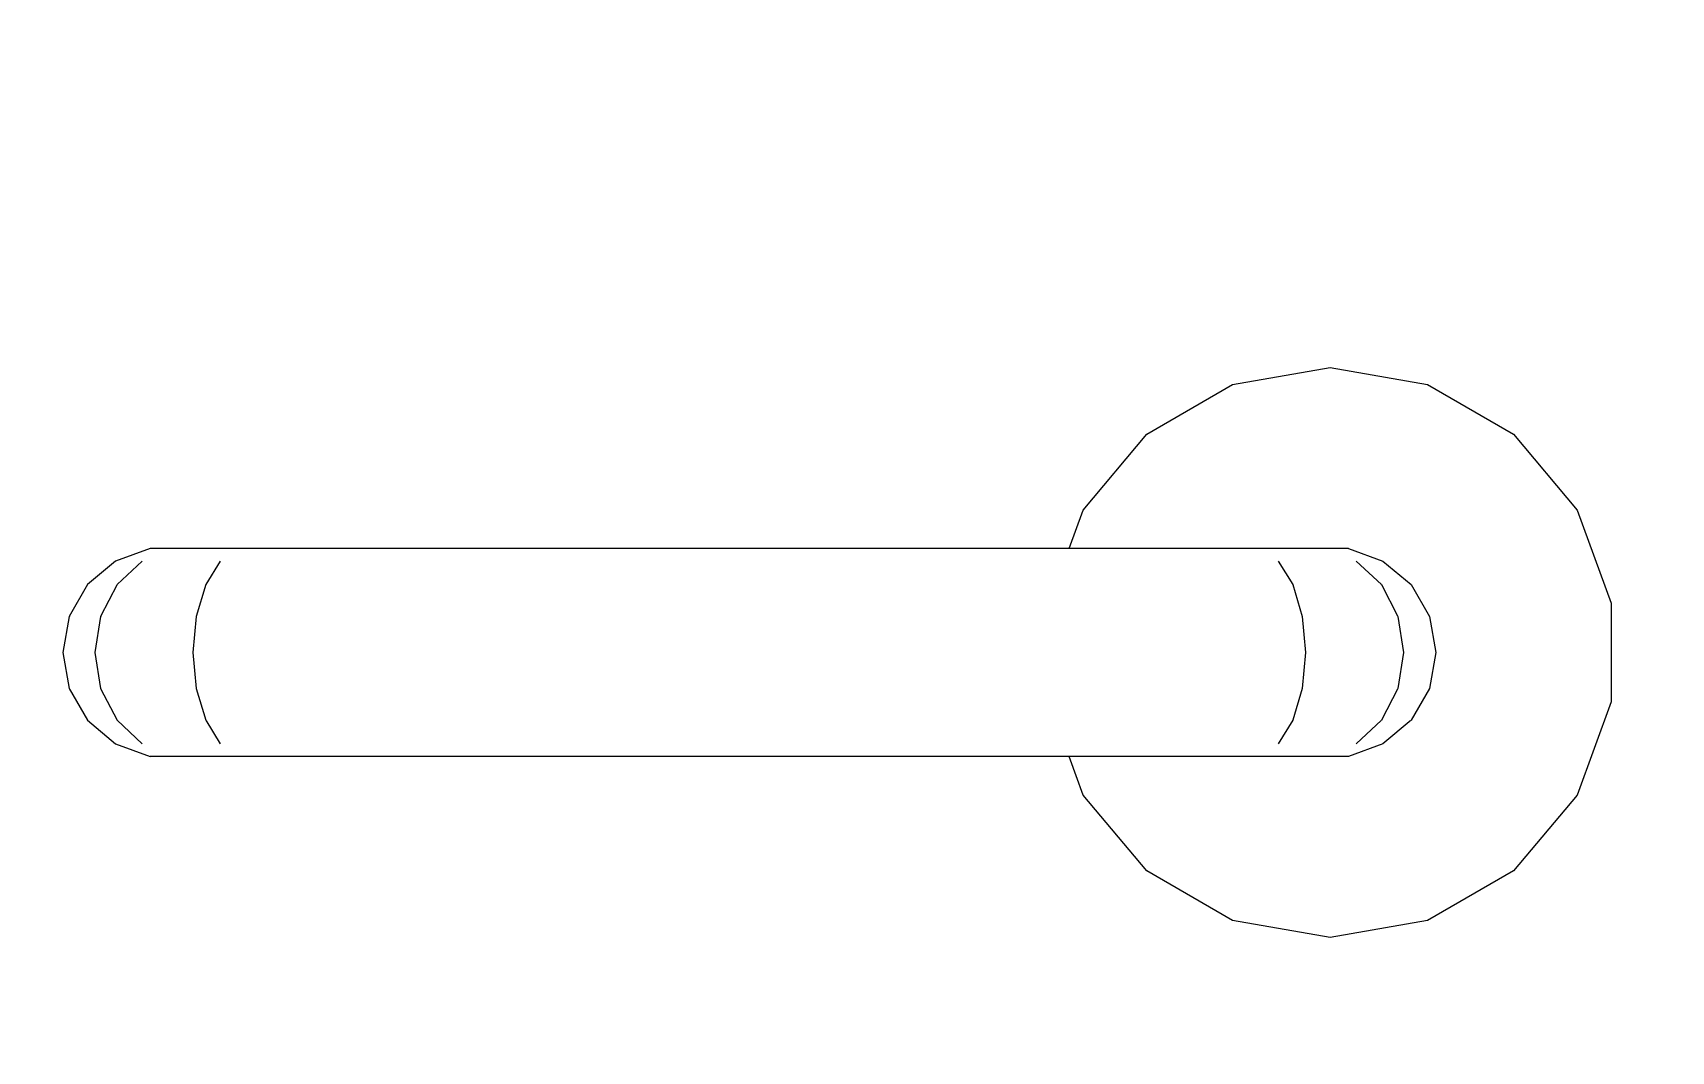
# Model space of a CAD drawing. Header units: millimetres. Extents: x -15634 to 67596, y -3027 to 55843.
# Drawn here: x 23143.5 to 23298.7, y 47957.8 to 48054.3 of the extents above; entities that cross this region are included whole.
import ezdxf

# ---------------------------------------------------------------- set-up
doc = ezdxf.new("R2010")
doc.units = ezdxf.units.MM
doc.header["$MEASUREMENT"] = 0
doc.set_wipeout_variables(frame=1)
doc.linetypes.add('Wipeout_Contour', pattern=[1000, 0, -1000])
doc.layers.add('Dimensioning - General', color=7, linetype='Continuous')
doc.layers.add('Structural - Bearing', color=7, linetype='Continuous')
for name, color, linetype, lineweight, true_color in [('Dimensioning - General_Pen_No__61', 7, 'Continuous', 20, 0x6a6a6a), ('Dimensioning - General_Pen_No__88', 7, 'Continuous', 20, 0xfd4435), ('Structural - Bearing_Pen_No__82', 7, 'Continuous', 20, 0xaaaaaa)]:
    doc.layers.add(name, color=color, linetype=linetype, lineweight=lineweight, true_color=true_color)
doc.styles.add('GENERATED_STYLE_6', font='calibril.ttf')
doc.dimstyles.new('GENERATED_STYLE__3', dxfattribs={"dimtxt": 195.999997, "dimasz": 106.4, "dimexe": 0.18, "dimexo": 0.0625, "dimgap": 0.09, "dimtad": 1, "dimdec": 0, "dimlfac": 0.1, "dimzin": 0, "dimdsep": 46, "dimtxsty": 'GENERATED_STYLE_6', "dimblk": 'ARROWHEAD_2', "dimblk1": 'ARROWHEAD_2', "dimblk2": 'ARROWHEAD_2', "dimcen": 0.09, "dimse1": 1, "dimse2": 1, "dimclrd": 256, "dimclre": 256, "dimclrt": 256, "dimadec": 0, "dimazin": 0, "dimtfac": 1, "dimtdec": 4, "dimtmove": 0, "dimatfit": 3, "dimfxl": 1, "dimtolj": 1, "dimtzin": 0, "dimarcsym": 0})

# ---------------------------------------------------------------- blocks, each defined once
blk = doc.blocks.new('*D67')
at = {"layer": 'Dimensioning - General_Pen_No__61', "color": 251, "linetype": 'Continuous', "lineweight": 20, "true_color": 0x6a6a6a, "transparency": 16777216}
for p, q in [((27454.43, 49636.02), (27594.43, 49555.19)), ((27629.43, 49595.6), (27419.43, 49595.6)), ((27524.43, 46895.6), (27524.43, 49595.6)), ((27454.43, 46936.02), (27594.43, 46855.19)), ((27629.43, 46895.6), (27419.43, 46895.6))]:
    blk.add_line(p, q, dxfattribs=at)
at = {"layer": 'Dimensioning - General_Pen_No__88', "color": 20, "lineweight": 20, "true_color": 0xfd4435, "transparency": 16777216, "char_height": 196, "attachment_point": 7, "rotation": 90, "style": 'GENERATED_STYLE_6'}
for s, insert in [('\\A1;{\\pql;\\fCalibri Light|b0|i0|c0|p34;20}', (27485.23, 49237.36)), ('\\A1;{\\pql;\\fCalibri Light|b0|i0|c0|p34;270}', (27485.23, 48007.27))]:
    blk.add_mtext(s, dxfattribs=dict(at, insert=insert))
blk = doc.blocks.new('ARROWHEAD_2')
at = {"color": 0, "linetype": 'Continuous', "lineweight": 0}
for p, q in [((-0.3781, -0.655), (0.3781, 0.655)), ((0, 0), (-1, 0))]:
    blk.add_line(p, q, dxfattribs=at)
blk = doc.blocks.new('*D115')
at = {"layer": 'Dimensioning - General_Pen_No__61', "color": 251, "linetype": 'Continuous', "lineweight": 20, "true_color": 0x6a6a6a, "transparency": 16777216}
for p, q in [((28004.43, 49636.02), (28144.43, 49555.19)), ((28179.43, 49595.6), (27969.43, 49595.6)), ((28074.43, 46895.6), (28074.43, 49595.6)), ((28004.43, 46936.02), (28144.43, 46855.19)), ((28179.43, 46895.6), (27969.43, 46895.6))]:
    blk.add_line(p, q, dxfattribs=at)
at = {"layer": 'Dimensioning - General_Pen_No__88', "color": 20, "lineweight": 20, "true_color": 0xfd4435, "transparency": 16777216, "char_height": 196, "attachment_point": 7, "rotation": 90, "style": 'GENERATED_STYLE_6'}
for s, insert in [('\\A1;{\\pql;\\fCalibri Light|b0|i0|c0|p34;20}', (28035.23, 49237.36)), ('\\A1;{\\pql;\\fCalibri Light|b0|i0|c0|p34;270}', (28035.23, 48007.27))]:
    blk.add_mtext(s, dxfattribs=dict(at, insert=insert))
blk = doc.blocks.new('*D136')
at = {"layer": 'Dimensioning - General_Pen_No__61', "color": 251, "linetype": 'Continuous', "lineweight": 20, "true_color": 0x6a6a6a, "transparency": 16777216}
for p, q in [((28554.43, 49836.02), (28694.43, 49755.19)), ((28729.43, 49795.6), (28519.43, 49795.6)), ((28624.43, 46895.6), (28624.43, 49795.6)), ((28554.43, 46936.02), (28694.43, 46855.19)), ((28729.43, 46895.6), (28519.43, 46895.6))]:
    blk.add_line(p, q, dxfattribs=at)
at = {"layer": 'Dimensioning - General_Pen_No__88', "color": 20, "lineweight": 20, "true_color": 0xfd4435, "transparency": 16777216, "insert": (28585.23, 48107.27), "char_height": 196, "attachment_point": 7, "rotation": 90, "style": 'GENERATED_STYLE_6'}
blk.add_mtext('\\A1;{\\pql;\\fCalibri Light|b0|i0|c0|p34;290}', dxfattribs=at)
blk = doc.blocks.new('*D163')
at = {"layer": 'Dimensioning - General_Pen_No__61', "color": 251, "linetype": 'Continuous', "lineweight": 20, "true_color": 0x6a6a6a, "transparency": 16777216}
for p, q in [((34964.93, 49636.02), (35104.93, 49555.19)), ((35139.93, 49595.6), (34929.93, 49595.6)), ((35034.93, 46895.6), (35034.93, 49595.6)), ((34964.93, 46936.02), (35104.93, 46855.19)), ((35139.93, 46895.6), (34929.93, 46895.6))]:
    blk.add_line(p, q, dxfattribs=at)
at = {"layer": 'Dimensioning - General_Pen_No__88', "color": 20, "lineweight": 20, "true_color": 0xfd4435, "transparency": 16777216, "char_height": 196, "attachment_point": 7, "rotation": 90, "style": 'GENERATED_STYLE_6'}
for s, insert in [('\\A1;{\\pql;\\fCalibri Light|b0|i0|c0|p34;20}', (34995.73, 49237.36)), ('\\A1;{\\pql;\\fCalibri Light|b0|i0|c0|p34;270}', (34995.73, 48007.27))]:
    blk.add_mtext(s, dxfattribs=dict(at, insert=insert))
blk = doc.blocks.new('*D211')
at = {"layer": 'Dimensioning - General_Pen_No__61', "color": 251, "linetype": 'Continuous', "lineweight": 20, "true_color": 0x6a6a6a, "transparency": 16777216}
for p, q in [((35514.93, 49636.02), (35654.93, 49555.19)), ((35689.93, 49595.6), (35479.93, 49595.6)), ((35584.93, 46895.6), (35584.93, 49595.6)), ((35514.93, 46936.02), (35654.93, 46855.19)), ((35689.93, 46895.6), (35479.93, 46895.6))]:
    blk.add_line(p, q, dxfattribs=at)
at = {"layer": 'Dimensioning - General_Pen_No__88', "color": 20, "lineweight": 20, "true_color": 0xfd4435, "transparency": 16777216, "char_height": 196, "attachment_point": 7, "rotation": 90, "style": 'GENERATED_STYLE_6'}
for s, insert in [('\\A1;{\\pql;\\fCalibri Light|b0|i0|c0|p34;20}', (35545.73, 49237.36)), ('\\A1;{\\pql;\\fCalibri Light|b0|i0|c0|p34;270}', (35545.73, 48007.27))]:
    blk.add_mtext(s, dxfattribs=dict(at, insert=insert))
blk = doc.blocks.new('*D232')
at = {"layer": 'Dimensioning - General_Pen_No__61', "color": 251, "linetype": 'Continuous', "lineweight": 20, "true_color": 0x6a6a6a, "transparency": 16777216}
for p, q in [((36064.93, 49836.02), (36204.93, 49755.19)), ((36239.93, 49795.6), (36029.93, 49795.6)), ((36134.93, 46895.6), (36134.93, 49795.6)), ((36064.93, 46936.02), (36204.93, 46855.19)), ((36239.93, 46895.6), (36029.93, 46895.6))]:
    blk.add_line(p, q, dxfattribs=at)
at = {"layer": 'Dimensioning - General_Pen_No__88', "color": 20, "lineweight": 20, "true_color": 0xfd4435, "transparency": 16777216, "insert": (36095.73, 48107.27), "char_height": 196, "attachment_point": 7, "rotation": 90, "style": 'GENERATED_STYLE_6'}
blk.add_mtext('\\A1;{\\pql;\\fCalibri Light|b0|i0|c0|p34;290}', dxfattribs=at)

msp = doc.modelspace()

# ---------------------------------------------------------------- wipeouts: each hides what was drawn before it
at = {"color": 254, "linetype": 'Wipeout_Contour', "lineweight": 0, "ltscale": 1440142.297982845}
msp.add_wipeout([(23241.66, 48005.45), (23268.1, 48005.45), (23271.37, 48004.26), (23274.03, 48002.03), (23275.76, 47999.02), (23276.37, 47995.6), (23275.76, 47992.18), (23274.03, 47989.18), (23271.37, 47986.94), (23268.1, 47985.76), (23241.66, 47985.76), (23242.98, 47982.1), (23249.01, 47974.92), (23257.13, 47970.23), (23266.37, 47968.6), (23275.6, 47970.23), (23283.72, 47974.92), (23289.75, 47982.1), (23292.96, 47990.92), (23292.96, 48000.29), (23289.75, 48009.1), (23283.72, 48016.29), (23275.6, 48020.98), (23266.37, 48022.6), (23257.13, 48020.98), (23249.01, 48016.29), (23242.98, 48009.1)], dxfattribs=at).dxf.layer = 'Structural - Bearing'

# ---------------------------------------------------------------- next in the draw order: linework, layer by layer
at = {"layer": 'Structural - Bearing_Pen_No__82', "color": 253, "linetype": 'Continuous', "lineweight": 20, "true_color": 0xaaaaaa}
for p, q in [((23257.13, 48020.98), (23266.37, 48022.6)), ((23266.37, 48022.6), (23275.6, 48020.98)), ((23249.01, 48016.29), (23257.13, 48020.98)), ((23275.6, 48020.98), (23283.72, 48016.29)), ((23242.98, 48009.1), (23249.01, 48016.29)), ((23283.72, 48016.29), (23289.75, 48009.1)), ((23289.75, 48009.1), (23292.96, 48000.29)), ((23292.96, 48000.29), (23292.96, 47990.92)), ((23292.96, 47990.92), (23289.75, 47982.1)), ((23249.01, 47974.92), (23242.98, 47982.1)), ((23289.75, 47982.1), (23283.72, 47974.92)), ((23257.13, 47970.23), (23249.01, 47974.92)), ((23283.72, 47974.92), (23275.6, 47970.23)), ((23266.37, 47968.6), (23257.13, 47970.23)), ((23275.6, 47970.23), (23266.37, 47968.6))]:
    msp.add_line(p, q, dxfattribs=at)

# ---------------------------------------------------------------- next in the draw order: wipeouts: each hides what was drawn before it
at = {"color": 254, "linetype": 'Wipeout_Contour', "lineweight": 0, "ltscale": 213387.642734}
msp.add_wipeout([(23265.91, 48005.45), (23268.84, 48004.26), (23271.37, 48004.26), (23268.1, 48005.45)], dxfattribs=at).dxf.layer = 'Structural - Bearing'
at = {"color": 254, "linetype": 'Wipeout_Contour', "lineweight": 0, "ltscale": 213358.635019}
msp.add_wipeout([(23273.32, 47995.6), (23272.78, 47992.18), (23275.76, 47992.18), (23276.37, 47995.6)], dxfattribs=at).dxf.layer = 'Structural - Bearing'

# ---------------------------------------------------------------- next in the draw order: wipeouts: each hides what was drawn before it
at = {"color": 254, "linetype": 'Wipeout_Contour', "lineweight": 0, "ltscale": 213386.384384}
msp.add_wipeout([(23268.84, 48004.26), (23271.23, 48002.03), (23274.03, 48002.03), (23271.37, 48004.26)], dxfattribs=at).dxf.layer = 'Structural - Bearing'
at = {"color": 254, "linetype": 'Wipeout_Contour', "lineweight": 0, "ltscale": 213345.141229}
msp.add_wipeout([(23272.78, 47992.18), (23271.23, 47989.18), (23274.03, 47989.18), (23275.76, 47992.18)], dxfattribs=at).dxf.layer = 'Structural - Bearing'

# ---------------------------------------------------------------- next in the draw order: wipeouts: each hides what was drawn before it
at = {"color": 254, "linetype": 'Wipeout_Contour', "lineweight": 0, "ltscale": 213379.716105}
msp.add_wipeout([(23259.77, 48005.45), (23261.46, 48004.26), (23268.84, 48004.26), (23265.91, 48005.45)], dxfattribs=at).dxf.layer = 'Structural - Bearing'
at = {"color": 254, "linetype": 'Wipeout_Contour', "lineweight": 0, "ltscale": 213380.586223}
msp.add_wipeout([(23271.23, 48002.03), (23272.78, 47999.02), (23275.76, 47999.02), (23274.03, 48002.03)], dxfattribs=at).dxf.layer = 'Structural - Bearing'
at = {"color": 254, "linetype": 'Wipeout_Contour', "lineweight": 0, "ltscale": 213332.078606}
msp.add_wipeout([(23271.23, 47989.18), (23268.84, 47986.94), (23271.37, 47986.94), (23274.03, 47989.18)], dxfattribs=at).dxf.layer = 'Structural - Bearing'

# ---------------------------------------------------------------- next in the draw order: linework, layer by layer
at = {"layer": 'Structural - Bearing_Pen_No__82', "color": 253, "linetype": 'Continuous', "lineweight": 20, "true_color": 0xaaaaaa}
msp.add_line((23268.1, 48005.45), (23265.91, 48005.45), dxfattribs=at)

# ---------------------------------------------------------------- next in the draw order: wipeouts: each hides what was drawn before it
at = {"color": 254, "linetype": 'Wipeout_Contour', "lineweight": 0, "ltscale": 213377.199979}
msp.add_wipeout([(23268.84, 48004.26), (23261.46, 48004.26), (23262.83, 48002.03), (23271.23, 48002.03)], dxfattribs=at).dxf.layer = 'Structural - Bearing'
at = {"color": 254, "linetype": 'Wipeout_Contour', "lineweight": 0, "ltscale": 213370.944828}
msp.add_wipeout([(23275.76, 47999.02), (23272.78, 47999.02), (23273.32, 47995.6), (23276.37, 47995.6)], dxfattribs=at).dxf.layer = 'Structural - Bearing'
at = {"color": 254, "linetype": 'Wipeout_Contour', "lineweight": 0, "ltscale": 213321.025354}
msp.add_wipeout([(23268.84, 47986.94), (23265.91, 47985.76), (23268.1, 47985.76), (23271.37, 47986.94)], dxfattribs=at).dxf.layer = 'Structural - Bearing'

# ---------------------------------------------------------------- next in the draw order: linework, layer by layer
at = {"layer": 'Structural - Bearing_Pen_No__82', "color": 253, "linetype": 'Continuous', "lineweight": 20, "true_color": 0xaaaaaa}
for p, q in [((23268.1, 48005.45), (23271.37, 48004.26)), ((23275.76, 47999.02), (23276.37, 47995.6)), ((23276.37, 47995.6), (23275.76, 47992.18))]:
    msp.add_line(p, q, dxfattribs=at)

# ---------------------------------------------------------------- next in the draw order: wipeouts: each hides what was drawn before it
at = {"color": 254, "linetype": 'Wipeout_Contour', "lineweight": 0, "ltscale": 213366.136851}
msp.add_wipeout([(23259.77, 48005.45), (23251.6, 48005.45), (23252.03, 48004.26), (23261.46, 48004.26)], dxfattribs=at).dxf.layer = 'Structural - Bearing'
at = {"color": 254, "linetype": 'Wipeout_Contour', "lineweight": 0, "ltscale": 213370.46543}
msp.add_wipeout([(23271.23, 48002.03), (23262.83, 48002.03), (23263.73, 47999.02), (23272.78, 47999.02)], dxfattribs=at).dxf.layer = 'Structural - Bearing'
at = {"color": 254, "linetype": 'Wipeout_Contour', "lineweight": 0, "ltscale": 213348.011672}
msp.add_wipeout([(23264.04, 47995.6), (23263.73, 47992.18), (23272.78, 47992.18), (23273.32, 47995.6)], dxfattribs=at).dxf.layer = 'Structural - Bearing'

# ---------------------------------------------------------------- next in the draw order: linework, layer by layer
at = {"layer": 'Structural - Bearing_Pen_No__82', "color": 253, "linetype": 'Continuous', "lineweight": 20, "true_color": 0xaaaaaa}
for p, q in [((23265.91, 48005.45), (23259.77, 48005.45)), ((23268.84, 48004.26), (23271.23, 48002.03)), ((23271.37, 48004.26), (23274.03, 48002.03)), ((23275.76, 47992.18), (23274.03, 47989.18))]:
    msp.add_line(p, q, dxfattribs=at)

# ---------------------------------------------------------------- next in the draw order: wipeouts: each hides what was drawn before it
at = {"color": 254, "linetype": 'Wipeout_Contour', "lineweight": 0, "ltscale": 213361.643759}
msp.add_wipeout([(23261.46, 48004.26), (23252.03, 48004.26), (23252.38, 48002.03), (23262.83, 48002.03)], dxfattribs=at).dxf.layer = 'Structural - Bearing'
at = {"color": 254, "linetype": 'Wipeout_Contour', "lineweight": 0, "ltscale": 213360.322089}
msp.add_wipeout([(23272.78, 47999.02), (23263.73, 47999.02), (23264.04, 47995.6), (23273.32, 47995.6)], dxfattribs=at).dxf.layer = 'Structural - Bearing'
at = {"color": 254, "linetype": 'Wipeout_Contour', "lineweight": 0, "ltscale": 213335.01877}
msp.add_wipeout([(23263.73, 47992.18), (23262.83, 47989.18), (23271.23, 47989.18), (23272.78, 47992.18)], dxfattribs=at).dxf.layer = 'Structural - Bearing'

# ---------------------------------------------------------------- next in the draw order: linework, layer by layer
at = {"layer": 'Structural - Bearing_Pen_No__82', "color": 253, "linetype": 'Continuous', "lineweight": 20, "true_color": 0xaaaaaa}
for p, q in [((23271.23, 48002.03), (23272.78, 47999.02)), ((23274.03, 48002.03), (23275.76, 47999.02)), ((23272.78, 47999.02), (23273.32, 47995.6)), ((23273.32, 47995.6), (23272.78, 47992.18))]:
    msp.add_line(p, q, dxfattribs=at)

# ---------------------------------------------------------------- next in the draw order: wipeouts: each hides what was drawn before it
at = {"color": 254, "linetype": 'Wipeout_Contour', "lineweight": 0, "ltscale": 213287.986119}
msp.add_wipeout([(23251.6, 48005.45), (23171.14, 48005.45), (23170.71, 48004.26), (23252.03, 48004.26)], dxfattribs=at).dxf.layer = 'Structural - Bearing'
at = {"color": 254, "linetype": 'Wipeout_Contour', "lineweight": 0, "ltscale": 213353.441614}
msp.add_wipeout([(23262.83, 48002.03), (23252.38, 48002.03), (23252.6, 47999.02), (23263.73, 47999.02)], dxfattribs=at).dxf.layer = 'Structural - Bearing'
at = {"color": 254, "linetype": 'Wipeout_Contour', "lineweight": 0, "ltscale": 213330.206654}
msp.add_wipeout([(23264.04, 47995.6), (23252.68, 47995.6), (23252.6, 47992.18), (23263.73, 47992.18)], dxfattribs=at).dxf.layer = 'Structural - Bearing'
at = {"color": 254, "linetype": 'Wipeout_Contour', "lineweight": 0, "ltscale": 213322.89188}
msp.add_wipeout([(23262.83, 47989.18), (23261.46, 47986.94), (23268.84, 47986.94), (23271.23, 47989.18)], dxfattribs=at).dxf.layer = 'Structural - Bearing'

# ---------------------------------------------------------------- next in the draw order: linework, layer by layer
at = {"layer": 'Structural - Bearing_Pen_No__82', "color": 253, "linetype": 'Continuous', "lineweight": 20, "true_color": 0xaaaaaa}
for p, q in [((23241.66, 48005.45), (23242.98, 48009.1)), ((23259.77, 48005.45), (23251.6, 48005.45)), ((23261.46, 48004.26), (23262.83, 48002.03)), ((23272.78, 47992.18), (23271.23, 47989.18)), ((23274.03, 47989.18), (23271.37, 47986.94))]:
    msp.add_line(p, q, dxfattribs=at)

# ---------------------------------------------------------------- next in the draw order: wipeouts: each hides what was drawn before it
at = {"color": 254, "linetype": 'Wipeout_Contour', "lineweight": 0, "ltscale": 213281.8288}
msp.add_wipeout([(23252.03, 48004.26), (23170.71, 48004.26), (23170.36, 48002.03), (23252.38, 48002.03)], dxfattribs=at).dxf.layer = 'Structural - Bearing'
at = {"color": 254, "linetype": 'Wipeout_Contour', "lineweight": 0, "ltscale": 213342.518086}
msp.add_wipeout([(23263.73, 47999.02), (23252.6, 47999.02), (23252.68, 47995.6), (23264.04, 47995.6)], dxfattribs=at).dxf.layer = 'Structural - Bearing'
at = {"color": 254, "linetype": 'Wipeout_Contour', "lineweight": 0, "ltscale": 213317.992153}
msp.add_wipeout([(23263.73, 47992.18), (23252.6, 47992.18), (23252.38, 47989.18), (23262.83, 47989.18)], dxfattribs=at).dxf.layer = 'Structural - Bearing'
at = {"color": 254, "linetype": 'Wipeout_Contour', "lineweight": 0, "ltscale": 213313.096259}
msp.add_wipeout([(23261.46, 47986.94), (23259.77, 47985.76), (23265.91, 47985.76), (23268.84, 47986.94)], dxfattribs=at).dxf.layer = 'Structural - Bearing'

# ---------------------------------------------------------------- next in the draw order: linework, layer by layer
at = {"layer": 'Structural - Bearing_Pen_No__82', "color": 253, "linetype": 'Continuous', "lineweight": 20, "true_color": 0xaaaaaa}
for p, q in [((23262.83, 48002.03), (23263.73, 47999.02)), ((23263.73, 47999.02), (23264.04, 47995.6)), ((23264.04, 47995.6), (23263.73, 47992.18)), ((23271.23, 47989.18), (23268.84, 47986.94)), ((23268.1, 47985.76), (23265.91, 47985.76)), ((23271.37, 47986.94), (23268.1, 47985.76))]:
    msp.add_line(p, q, dxfattribs=at)

# ---------------------------------------------------------------- next in the draw order: wipeouts: each hides what was drawn before it
at = {"color": 254, "linetype": 'Wipeout_Contour', "lineweight": 0, "ltscale": 213209.860635}
msp.add_wipeout([(23171.14, 48005.45), (23162.97, 48005.45), (23161.28, 48004.26), (23170.71, 48004.26)], dxfattribs=at).dxf.layer = 'Structural - Bearing'
at = {"color": 254, "linetype": 'Wipeout_Contour', "lineweight": 0, "ltscale": 213272.394574}
msp.add_wipeout([(23252.38, 48002.03), (23170.36, 48002.03), (23170.13, 47999.02), (23252.6, 47999.02)], dxfattribs=at).dxf.layer = 'Structural - Bearing'
at = {"color": 254, "linetype": 'Wipeout_Contour', "lineweight": 0, "ltscale": 213248.50528}
msp.add_wipeout([(23252.68, 47995.6), (23170.05, 47995.6), (23170.13, 47992.18), (23252.6, 47992.18)], dxfattribs=at).dxf.layer = 'Structural - Bearing'
at = {"color": 254, "linetype": 'Wipeout_Contour', "lineweight": 0, "ltscale": 213307.331731}
msp.add_wipeout([(23262.83, 47989.18), (23252.38, 47989.18), (23252.03, 47986.94), (23261.46, 47986.94)], dxfattribs=at).dxf.layer = 'Structural - Bearing'

# ---------------------------------------------------------------- next in the draw order: linework, layer by layer
at = {"layer": 'Structural - Bearing_Pen_No__82', "color": 253, "linetype": 'Continuous', "lineweight": 20, "true_color": 0xaaaaaa}
for p, q in [((23251.6, 48005.45), (23171.14, 48005.45)), ((23263.73, 47992.18), (23262.83, 47989.18))]:
    msp.add_line(p, q, dxfattribs=at)

# ---------------------------------------------------------------- next in the draw order: wipeouts: each hides what was drawn before it
at = {"color": 254, "linetype": 'Wipeout_Contour', "lineweight": 0, "ltscale": 213202.042735}
msp.add_wipeout([(23170.71, 48004.26), (23161.28, 48004.26), (23159.9, 48002.03), (23170.36, 48002.03)], dxfattribs=at).dxf.layer = 'Structural - Bearing'
at = {"color": 254, "linetype": 'Wipeout_Contour', "lineweight": 0, "ltscale": 213260.821421}
msp.add_wipeout([(23252.6, 47999.02), (23170.13, 47999.02), (23170.05, 47995.6), (23252.68, 47995.6)], dxfattribs=at).dxf.layer = 'Structural - Bearing'
at = {"color": 254, "linetype": 'Wipeout_Contour', "lineweight": 0, "ltscale": 213236.93166}
msp.add_wipeout([(23252.6, 47992.18), (23170.13, 47992.18), (23170.36, 47989.18), (23252.38, 47989.18)], dxfattribs=at).dxf.layer = 'Structural - Bearing'
at = {"color": 254, "linetype": 'Wipeout_Contour', "lineweight": 0, "ltscale": 213299.512783}
msp.add_wipeout([(23261.46, 47986.94), (23252.03, 47986.94), (23251.6, 47985.76), (23259.77, 47985.76)], dxfattribs=at).dxf.layer = 'Structural - Bearing'

# ---------------------------------------------------------------- next in the draw order: linework, layer by layer
at = {"layer": 'Structural - Bearing_Pen_No__82', "color": 253, "linetype": 'Continuous', "lineweight": 20, "true_color": 0xaaaaaa}
for p, q in [((23262.83, 47989.18), (23261.46, 47986.94)), ((23265.91, 47985.76), (23259.77, 47985.76))]:
    msp.add_line(p, q, dxfattribs=at)

# ---------------------------------------------------------------- next in the draw order: wipeouts: each hides what was drawn before it
at = {"color": 254, "linetype": 'Wipeout_Contour', "lineweight": 0, "ltscale": 213196.327163}
msp.add_wipeout([(23153.89, 48004.26), (23161.28, 48004.26), (23162.97, 48005.45), (23156.82, 48005.45)], dxfattribs=at).dxf.layer = 'Structural - Bearing'
at = {"color": 254, "linetype": 'Wipeout_Contour', "lineweight": 0, "ltscale": 213191.379201}
msp.add_wipeout([(23170.36, 48002.03), (23159.9, 48002.03), (23159, 47999.02), (23170.13, 47999.02)], dxfattribs=at).dxf.layer = 'Structural - Bearing'
at = {"color": 254, "linetype": 'Wipeout_Contour', "lineweight": 0, "ltscale": 213166.837049}
msp.add_wipeout([(23170.05, 47995.6), (23158.69, 47995.6), (23159, 47992.18), (23170.13, 47992.18)], dxfattribs=at).dxf.layer = 'Structural - Bearing'
at = {"color": 254, "linetype": 'Wipeout_Contour', "lineweight": 0, "ltscale": 213227.496463}
msp.add_wipeout([(23252.38, 47989.18), (23170.36, 47989.18), (23170.71, 47986.94), (23252.03, 47986.94)], dxfattribs=at).dxf.layer = 'Structural - Bearing'

# ---------------------------------------------------------------- next in the draw order: linework, layer by layer
at = {"layer": 'Structural - Bearing_Pen_No__82', "color": 253, "linetype": 'Continuous', "lineweight": 20, "true_color": 0xaaaaaa}
msp.add_line((23171.14, 48005.45), (23162.97, 48005.45), dxfattribs=at)

# ---------------------------------------------------------------- next in the draw order: wipeouts: each hides what was drawn before it
at = {"color": 254, "linetype": 'Wipeout_Contour', "lineweight": 0, "ltscale": 213186.54057}
msp.add_wipeout([(23153.89, 48004.26), (23151.51, 48002.03), (23159.9, 48002.03), (23161.28, 48004.26)], dxfattribs=at).dxf.layer = 'Structural - Bearing'
at = {"color": 254, "linetype": 'Wipeout_Contour', "lineweight": 0, "ltscale": 213179.157897}
msp.add_wipeout([(23170.13, 47999.02), (23159, 47999.02), (23158.69, 47995.6), (23170.05, 47995.6)], dxfattribs=at).dxf.layer = 'Structural - Bearing'
at = {"color": 254, "linetype": 'Wipeout_Contour', "lineweight": 0, "ltscale": 213155.902836}
msp.add_wipeout([(23170.13, 47992.18), (23159, 47992.18), (23159.9, 47989.18), (23170.36, 47989.18)], dxfattribs=at).dxf.layer = 'Structural - Bearing'
at = {"color": 254, "linetype": 'Wipeout_Contour', "lineweight": 0, "ltscale": 213221.337641}
msp.add_wipeout([(23252.03, 47986.94), (23170.71, 47986.94), (23171.14, 47985.76), (23251.6, 47985.76)], dxfattribs=at).dxf.layer = 'Structural - Bearing'

# ---------------------------------------------------------------- next in the draw order: linework, layer by layer
at = {"layer": 'Structural - Bearing_Pen_No__82', "color": 253, "linetype": 'Continuous', "lineweight": 20, "true_color": 0xaaaaaa}
for p, q in [((23242.98, 47982.1), (23241.66, 47985.76)), ((23259.77, 47985.76), (23251.6, 47985.76))]:
    msp.add_line(p, q, dxfattribs=at)

# ---------------------------------------------------------------- next in the draw order: wipeouts: each hides what was drawn before it
at = {"color": 254, "linetype": 'Wipeout_Contour', "lineweight": 0, "ltscale": 213188.430401}
msp.add_wipeout([(23154.63, 48005.45), (23151.37, 48004.26), (23153.89, 48004.26), (23156.82, 48005.45)], dxfattribs=at).dxf.layer = 'Structural - Bearing'
at = {"color": 254, "linetype": 'Wipeout_Contour', "lineweight": 0, "ltscale": 213174.415834}
msp.add_wipeout([(23151.51, 48002.03), (23149.95, 47999.02), (23159, 47999.02), (23159.9, 48002.03)], dxfattribs=at).dxf.layer = 'Structural - Bearing'
at = {"color": 254, "linetype": 'Wipeout_Contour', "lineweight": 0, "ltscale": 213149.095965}
msp.add_wipeout([(23149.41, 47995.6), (23149.95, 47992.18), (23159, 47992.18), (23158.69, 47995.6)], dxfattribs=at).dxf.layer = 'Structural - Bearing'
at = {"color": 254, "linetype": 'Wipeout_Contour', "lineweight": 0, "ltscale": 213147.690094}
msp.add_wipeout([(23170.36, 47989.18), (23159.9, 47989.18), (23161.28, 47986.94), (23170.71, 47986.94)], dxfattribs=at).dxf.layer = 'Structural - Bearing'

# ---------------------------------------------------------------- next in the draw order: linework, layer by layer
at = {"layer": 'Structural - Bearing_Pen_No__82', "color": 253, "linetype": 'Continuous', "lineweight": 20, "true_color": 0xaaaaaa}
for p, q in [((23156.82, 48005.45), (23154.63, 48005.45)), ((23162.97, 48005.45), (23156.82, 48005.45)), ((23161.28, 48004.26), (23159.9, 48002.03))]:
    msp.add_line(p, q, dxfattribs=at)

# ---------------------------------------------------------------- next in the draw order: wipeouts: each hides what was drawn before it
at = {"color": 254, "linetype": 'Wipeout_Contour', "lineweight": 0, "ltscale": 213177.39218}
msp.add_wipeout([(23151.37, 48004.26), (23148.71, 48002.03), (23151.51, 48002.03), (23153.89, 48004.26)], dxfattribs=at).dxf.layer = 'Structural - Bearing'
at = {"color": 254, "linetype": 'Wipeout_Contour', "lineweight": 0, "ltscale": 213161.417827}
msp.add_wipeout([(23149.95, 47999.02), (23149.41, 47995.6), (23158.69, 47995.6), (23159, 47999.02)], dxfattribs=at).dxf.layer = 'Structural - Bearing'
at = {"color": 254, "linetype": 'Wipeout_Contour', "lineweight": 0, "ltscale": 213138.936675}
msp.add_wipeout([(23149.95, 47992.18), (23151.51, 47989.18), (23159.9, 47989.18), (23159, 47992.18)], dxfattribs=at).dxf.layer = 'Structural - Bearing'
at = {"color": 254, "linetype": 'Wipeout_Contour', "lineweight": 0, "ltscale": 213143.187752}
msp.add_wipeout([(23170.71, 47986.94), (23161.28, 47986.94), (23162.97, 47985.76), (23171.14, 47985.76)], dxfattribs=at).dxf.layer = 'Structural - Bearing'

# ---------------------------------------------------------------- next in the draw order: linework, layer by layer
at = {"layer": 'Structural - Bearing_Pen_No__82', "color": 253, "linetype": 'Continuous', "lineweight": 20, "true_color": 0xaaaaaa}
for p, q in [((23154.63, 48005.45), (23151.37, 48004.26)), ((23159.9, 48002.03), (23159, 47999.02)), ((23159, 47999.02), (23158.69, 47995.6)), ((23158.69, 47995.6), (23159, 47992.18)), ((23251.6, 47985.76), (23171.14, 47985.76))]:
    msp.add_line(p, q, dxfattribs=at)

# ---------------------------------------------------------------- next in the draw order: wipeouts: each hides what was drawn before it
at = {"color": 254, "linetype": 'Wipeout_Contour', "lineweight": 0, "ltscale": 213164.335874}
msp.add_wipeout([(23148.71, 48002.03), (23146.97, 47999.02), (23149.95, 47999.02), (23151.51, 48002.03)], dxfattribs=at).dxf.layer = 'Structural - Bearing'
at = {"color": 254, "linetype": 'Wipeout_Contour', "lineweight": 0, "ltscale": 213138.516107}
msp.add_wipeout([(23146.37, 47995.6), (23146.97, 47992.18), (23149.95, 47992.18), (23149.41, 47995.6)], dxfattribs=at).dxf.layer = 'Structural - Bearing'
at = {"color": 254, "linetype": 'Wipeout_Contour', "lineweight": 0, "ltscale": 213132.184007}
msp.add_wipeout([(23151.51, 47989.18), (23153.89, 47986.94), (23161.28, 47986.94), (23159.9, 47989.18)], dxfattribs=at).dxf.layer = 'Structural - Bearing'

# ---------------------------------------------------------------- next in the draw order: linework, layer by layer
at = {"layer": 'Structural - Bearing_Pen_No__82', "color": 253, "linetype": 'Continuous', "lineweight": 20, "true_color": 0xaaaaaa}
for p, q in [((23151.37, 48004.26), (23148.71, 48002.03)), ((23153.89, 48004.26), (23151.51, 48002.03)), ((23159, 47992.18), (23159.9, 47989.18))]:
    msp.add_line(p, q, dxfattribs=at)

# ---------------------------------------------------------------- next in the draw order: wipeouts: each hides what was drawn before it
at = {"color": 254, "linetype": 'Wipeout_Contour', "lineweight": 0, "ltscale": 213150.838576}
msp.add_wipeout([(23146.97, 47999.02), (23146.37, 47995.6), (23149.41, 47995.6), (23149.95, 47999.02)], dxfattribs=at).dxf.layer = 'Structural - Bearing'
at = {"color": 254, "linetype": 'Wipeout_Contour', "lineweight": 0, "ltscale": 213128.855051}
msp.add_wipeout([(23146.97, 47992.18), (23148.71, 47989.18), (23151.51, 47989.18), (23149.95, 47992.18)], dxfattribs=at).dxf.layer = 'Structural - Bearing'
at = {"color": 254, "linetype": 'Wipeout_Contour', "lineweight": 0, "ltscale": 213129.650067}
msp.add_wipeout([(23161.28, 47986.94), (23153.89, 47986.94), (23156.82, 47985.76), (23162.97, 47985.76)], dxfattribs=at).dxf.layer = 'Structural - Bearing'

# ---------------------------------------------------------------- next in the draw order: linework, layer by layer
at = {"layer": 'Structural - Bearing_Pen_No__82', "color": 253, "linetype": 'Continuous', "lineweight": 20, "true_color": 0xaaaaaa}
for p, q in [((23148.71, 48002.03), (23146.97, 47999.02)), ((23151.51, 48002.03), (23149.95, 47999.02)), ((23146.97, 47999.02), (23146.37, 47995.6)), ((23149.95, 47999.02), (23149.41, 47995.6)), ((23146.37, 47995.6), (23146.97, 47992.18)), ((23149.41, 47995.6), (23149.95, 47992.18)), ((23159.9, 47989.18), (23161.28, 47986.94)), ((23171.14, 47985.76), (23162.97, 47985.76))]:
    msp.add_line(p, q, dxfattribs=at)

# ---------------------------------------------------------------- next in the draw order: wipeouts: each hides what was drawn before it
at = {"color": 254, "linetype": 'Wipeout_Contour', "lineweight": 0, "ltscale": 213123.0333}
msp.add_wipeout([(23148.71, 47989.18), (23151.37, 47986.94), (23153.89, 47986.94), (23151.51, 47989.18)], dxfattribs=at).dxf.layer = 'Structural - Bearing'

# ---------------------------------------------------------------- next in the draw order: linework, layer by layer
at = {"layer": 'Structural - Bearing_Pen_No__82', "color": 253, "linetype": 'Continuous', "lineweight": 20, "true_color": 0xaaaaaa}
for p, q in [((23146.97, 47992.18), (23148.71, 47989.18)), ((23149.95, 47992.18), (23151.51, 47989.18))]:
    msp.add_line(p, q, dxfattribs=at)

# ---------------------------------------------------------------- next in the draw order: wipeouts: each hides what was drawn before it
at = {"color": 254, "linetype": 'Wipeout_Contour', "lineweight": 0, "ltscale": 213121.750844}
msp.add_wipeout([(23151.37, 47986.94), (23154.63, 47985.76), (23156.82, 47985.76), (23153.89, 47986.94)], dxfattribs=at).dxf.layer = 'Structural - Bearing'

# ---------------------------------------------------------------- next in the draw order: linework, layer by layer
at = {"layer": 'Structural - Bearing_Pen_No__82', "color": 253, "linetype": 'Continuous', "lineweight": 20, "true_color": 0xaaaaaa}
for p, q in [((23148.71, 47989.18), (23151.37, 47986.94)), ((23151.51, 47989.18), (23153.89, 47986.94)), ((23151.37, 47986.94), (23154.63, 47985.76)), ((23156.82, 47985.76), (23154.63, 47985.76)), ((23162.97, 47985.76), (23156.82, 47985.76))]:
    msp.add_line(p, q, dxfattribs=at)

# ---------------------------------------------------------------- next in the draw order: dimensions: what is measured, and where the dimension line sits
at = {"layer": 'Dimensioning - General', "color": 251, "linetype": 'Continuous', "lineweight": 20, "true_color": 0x6a6a6a}
for base, p1, p2, picture, middle in [((28624.43, 49795.6), (2253.58, 46895.6), (2139.38, 49795.6), '*D136', (28487.23, 48331.4)), ((36134.93, 49795.6), (9764.08, 46895.6), (9649.88, 49795.6), '*D232', (35997.73, 48331.4)), ((28074.43, 49595.6), (-176.55, 46895.6), (-273.18, 49595.6), '*D115', (27937.23, 48231.4)), ((27524.43, 49595.6), (-77.02, 46895.6), (117.37, 49595.6), '*D67', (27387.23, 48231.4)), ((35584.93, 49595.6), (7333.95, 46895.6), (7237.32, 49595.6), '*D211', (35447.73, 48231.4)), ((35034.93, 49595.6), (7433.48, 46895.6), (7627.87, 49595.6), '*D163', (34897.73, 48231.4))]:
    dim = msp.add_linear_dim(base=base, p1=p1, p2=p2, angle=90, dimstyle='GENERATED_STYLE__3', dxfattribs=at)
    dim.commit()
    dim.dimension.update_dxf_attribs({"geometry": picture, "text_midpoint": middle, "dimtype": 160, "text_rotation": 90})

doc.saveas('drawing.dxf')
